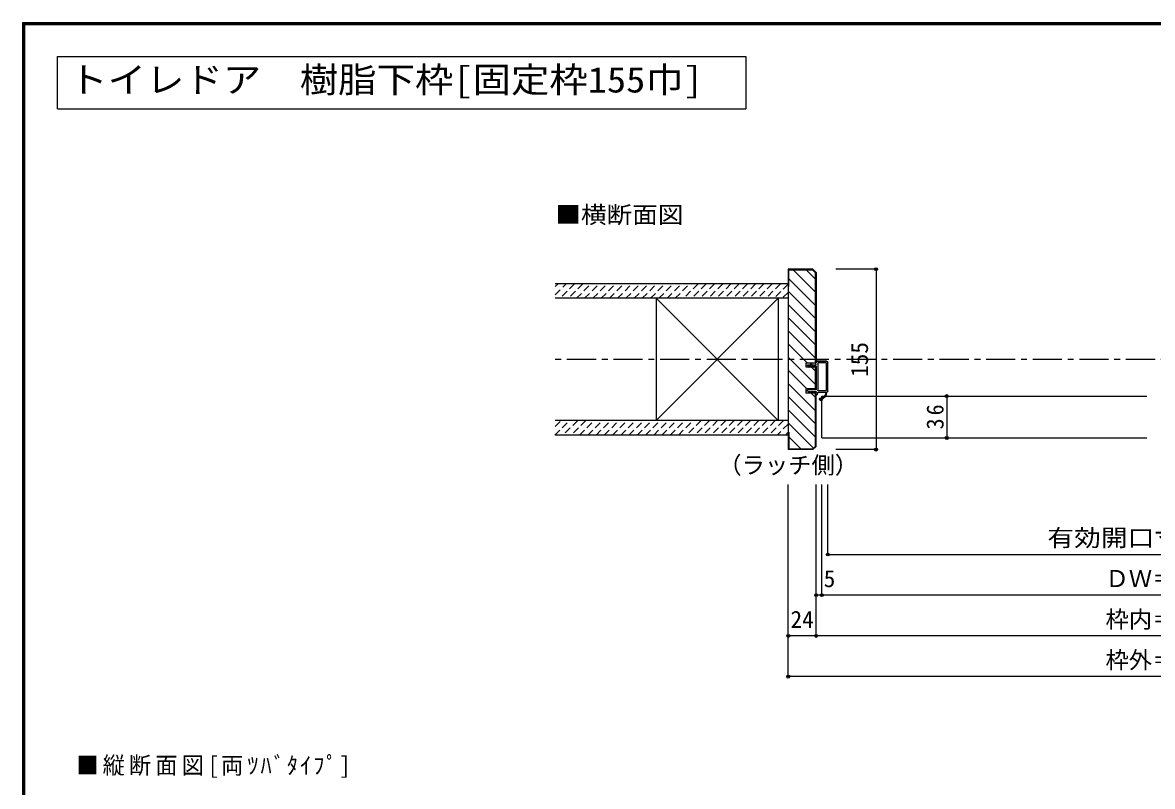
# Model space of a CAD drawing. Units: millimetres at full size, sheet at 1:5; details may follow other scales. Extents: x -973 to 977, y -718 to 696.
# Drawn here: x -973 to -3, y 40 to 696 of the extents above; entities that cross this region are included whole.
import ezdxf
from ezdxf.enums import TextEntityAlignment as Align

# ---------------------------------------------------------------- set-up
doc = ezdxf.new("R2010")
doc.units = ezdxf.units.MM
doc.header["$LTSCALE"] = 5
doc.header["$PDMODE"] = 32
doc.header["$PDSIZE"] = 2.5
doc.linetypes.add('CHAIN1', pattern=[8, 5, -1, 1, -1])
doc.linetypes.add('DASHED1', pattern=[1.8, 1.2, -0.6])
for name, color, linetype in [('0-0_補助線', 7, 'Continuous'), ('0-1_通り芯', 4, 'CHAIN1'), ('0-3_仕上', 7, 'Continuous'), ('0-4_枠', 3, 'Continuous'), ('0-6_扉', 6, 'Continuous'), ('0-A_文字', 3, 'Continuous'), ('0-B_寸法', 7, 'Continuous'), ('0-C_ﾊｯﾁ', 4, 'DASHED1'), ('F-1_通り芯', 6, 'Continuous')]:
    doc.layers.add(name, color=color, linetype=linetype)
doc.styles.add('ＭＳ ゴシック', font='')
doc.styles.get('ＭＳ ゴシック').set_extended_font_data('MS Gothic')

# ---------------------------------------------------------------- blocks, each defined once
blk = doc.blocks.new('2')
at = {"layer": '0-0_補助線'}
for p, q in [((-9.846, -9.622), (-9.846, 15.078)), ((-8.846, 16.078), (0.354, 16.078)), ((-8.846, 15.878), (0.637, 15.878)), ((-8.446, 14.378), (-8.446, -8.922)), ((-8.146, 14.678), (-1.546, 14.678)), ((-1.246, 14.378), (-1.246, -8.922)), ((0.154, 11.653), (2.154, 11.653)), ((0.154, 11.653), (0.154, -8.497)), ((2.154, 10.953), (2.154, 11.653)), ((3.154, 11.653), (2.512, 10.83)), ((3.154, 11.653), (6.154, 11.653)), ((4.154, 13.753), (4.154, 13.053)), ((5.154, 13.053), (4.512, 13.876)), ((7.154, 13.053), (5.154, 13.053)), ((6.154, 10.953), (6.154, 11.653)), ((7.558, 12.258), (6.516, 10.835)), ((-1.546, -9.222), (-8.146, -9.222)), ((0.154, -8.497), (2.154, -8.497)), ((2.154, -7.797), (2.154, -8.497)), ((3.154, -8.497), (2.512, -7.674)), ((3.154, -8.497), (6.154, -8.497)), ((6.154, -7.797), (6.154, -8.497)), ((7.558, -9.101), (6.516, -7.679)), ((-1.48, -10.622), (-8.846, -10.622)), ((-1.189, -10.85), (-0.732, -12.694)), ((0.354, -12.922), (-0.441, -12.922)), ((4.154, -9.897), (0.154, -9.897)), ((0.154, -9.897), (0.154, -10.622)), ((0.154, -10.622), (0.645, -12.548)), ((4.154, -10.597), (4.154, -9.897)), ((5.154, -9.897), (4.512, -10.72)), ((7.154, -9.897), (5.154, -9.897))]:
    blk.add_line(p, q, dxfattribs=at)
for points in [[(-9.646, 15.078), (-9.646, -9.622), (-9.846, -9.622)], [(4.154, 13.053), (0.154, 13.053), (0.649, 15.723)]]:
    blk.add_lwpolyline(points, dxfattribs=at)
for centre, radius, start, end in [((-8.846, 15.078), 1, 90, 180), ((-8.846, 15.078), 0.8, 90, 180), ((-8.146, 14.378), 0.3, 90, 180), ((-1.546, 14.378), 0.3, 0, 90), ((0.354, 15.778), 0.3, 349.49875, 90), ((2.354, 10.953), 0.2, 180, 322.03043), ((4.354, 13.753), 0.2, 37.96957, 180), ((6.354, 10.953), 0.2, 180, 323.78053), ((7.154, 12.553), 0.5, 323.78053, 90), ((-8.846, -9.622), 1, 180, 270), ((-8.146, -8.922), 0.3, 180, 270), ((-1.546, -8.922), 0.3, 270, 0), ((2.354, -7.797), 0.2, 37.96957, 180), ((6.354, -7.797), 0.2, 36.21947, 180), ((7.154, -9.397), 0.5, 270, 36.21947), ((-2.846, -10.72), 6, 179.06153, 259.29815), ((-2.846, -10.72), 5.3, 178.93757, 259.29815), ((-3.896, -16.272), 0.35, 259.29815, 79.29815), ((-1.48, -10.922), 0.3, 13.9282, 90), ((-0.441, -12.622), 0.3, 193.9282, 270), ((0.354, -12.622), 0.3, 270, 14.29438), ((4.354, -10.597), 0.2, 180, 322.03043)]:
    blk.add_arc(centre, radius, start, end, dxfattribs=at)
blk.add_point((-3.896, -16.622), dxfattribs=at)

msp = doc.modelspace()

# ---------------------------------------------------------------- linework, layer by layer
at = {"layer": '0-1_通り芯'}
msp.add_line((519.153, 406.5), (-515.847, 406.5), dxfattribs=at)
at = {"layer": '0-3_仕上', "color": 2}
for p, q in [((-315.847, 471.5), (-515.847, 471.5)), ((-315.847, 459), (-515.847, 459)), ((-315.847, 354), (-515.847, 354)), ((-315.847, 341.5), (-515.847, 341.5))]:
    msp.add_line(p, q, dxfattribs=at)
at = {"layer": '0-3_仕上'}
for p, q in [((-429.347, 354), (-324.347, 459)), ((-324.347, 354), (-429.347, 459))]:
    msp.add_line(p, q, dxfattribs=at)
at = {"layer": '0-3_仕上', "color": 3}
for p, q in [((-429.347, 459), (-429.347, 354)), ((-324.347, 459), (-324.347, 354))]:
    msp.add_line(p, q, dxfattribs=at)
at = {"layer": '0-4_枠'}
for p, q in [((-315.847, 484), (-315.847, 329)), ((-294.675, 484), (-315.847, 484)), ((-294.883, 483.5), (-292.347, 480.964)), ((-294.675, 484), (-291.847, 481.172)), ((-292.347, 403.5), (-292.347, 480.964)), ((-291.847, 481.172), (-291.847, 403.5)), ((-315.347, 469), (-315.847, 469)), ((-291.847, 399.8), (-300.347, 399.8)), ((-292.347, 381.2), (-292.347, 399.8)), ((-291.847, 381.2), (-291.847, 399.8)), ((-300.347, 377.5), (-300.347, 381.2)), ((-291.847, 381.2), (-300.347, 381.2)), ((-291.847, 377.5), (-300.347, 377.5)), ((-292.347, 332.036), (-292.347, 377.5)), ((-291.847, 331.828), (-291.847, 377.5)), ((-315.347, 344), (-315.847, 344)), ((-315.347, 344), (-315.347, 329.5)), ((-294.882, 329.5), (-292.347, 332.036)), ((-294.675, 329), (-291.847, 331.828)), ((-294.675, 329), (-315.847, 329)), ((-294.882, 329.5), (-315.347, 329.5))]:
    msp.add_line(p, q, dxfattribs=at)
for points in [[(-315.347, 469), (-315.347, 483.5), (-294.883, 483.5)], [(-300.347, 399.8), (-300.347, 403.5), (-291.847, 403.5)]]:
    msp.add_lwpolyline(points, dxfattribs=at)
at = {"layer": '0-6_扉'}
msp.add_line((-286.847, 339), (-7.847, 339), dxfattribs=at)
msp.add_lwpolyline([(-286.847, 339), (-286.847, 375), (-7.847, 375)], dxfattribs=at)
at = {"layer": '0-A_文字'}
for p in [(-352.333, 666.667), (-943.333, 621.667)]:
    msp.add_line(p, (-352.333, 621.667), dxfattribs=at)
msp.add_lwpolyline([(-943.333, 621.667), (-943.333, 666.667), (-352.333, 666.667)], dxfattribs=at)
at = {"layer": '0-B_寸法', "color": 4}
for p, q in [((-240.425, 484), (-274.947, 484)), ((-240.425, 484), (-240.425, 329)), ((-179.726, 375), (-179.726, 339)), ((-240.425, 329), (-274.947, 329)), ((-315.847, 134), (-315.847, 299)), ((-291.847, 169), (-291.847, 299)), ((-286.847, 204), (-286.847, 299)), ((-281.847, 239), (-281.847, 299)), ((-281.847, 239), (235.158, 239)), ((295.153, 204), (-291.847, 204)), ((319.153, 169), (-315.847, 169)), ((319.153, 134), (-315.847, 134))]:
    msp.add_line(p, q, dxfattribs=at)
at = {"layer": '0-B_寸法'}
for p in [(-240.425, 484), (-179.726, 375), (-179.726, 339), (-240.425, 329), (-281.847, 239), (-291.847, 204), (-286.847, 204), (-315.847, 169), (-291.847, 169), (-315.847, 134)]:
    msp.add_point(p, dxfattribs=at)
at = {"layer": '0-C_ﾊｯﾁ', "linetype": 'Continuous'}
for p, q in [((-315.347, 475.853), (-292.347, 452.853)), ((-311.68, 483.5), (-292.347, 464.166)), ((-300.367, 483.5), (-292.347, 475.48)), ((-315.847, 465.039), (-292.347, 441.539)), ((-315.847, 453.726), (-292.347, 430.225)), ((-315.847, 442.412), (-292.347, 418.912)), ((-315.847, 431.098), (-292.347, 407.598)), ((-315.847, 419.784), (-299.563, 403.5)), ((-315.847, 408.47), (-292.347, 384.97)), ((-295.863, 399.8), (-292.347, 396.284)), ((-315.847, 397.157), (-299.89, 381.2)), ((-315.847, 385.843), (-292.347, 362.343)), ((-315.847, 374.529), (-292.347, 351.029)), ((-296.19, 377.5), (-292.347, 373.657)), ((-315.847, 363.216), (-292.347, 339.716)), ((-315.847, 351.902), (-294.164, 330.219)), ((-315.347, 340.088), (-304.759, 329.5))]:
    msp.add_line(p, q, dxfattribs=at)
at = {"layer": '0-C_ﾊｯﾁ'}
for p, q in [((-515.847, 462.097), (-506.444, 471.5)), ((-515.847, 469.168), (-513.515, 471.5)), ((-499.373, 471.5), (-511.873, 459)), ((-492.302, 471.5), (-504.802, 459)), ((-497.731, 459), (-485.231, 471.5)), ((-490.66, 459), (-478.16, 471.5)), ((-483.589, 459), (-471.089, 471.5)), ((-476.518, 459), (-464.018, 471.5)), ((-469.447, 459), (-456.947, 471.5)), ((-462.376, 459), (-449.876, 471.5)), ((-455.305, 459), (-442.805, 471.5)), ((-448.233, 459), (-435.733, 471.5)), ((-441.162, 459), (-428.662, 471.5)), ((-434.091, 459), (-421.591, 471.5)), ((-427.02, 459), (-414.52, 471.5)), ((-419.949, 459), (-407.449, 471.5)), ((-412.878, 459), (-400.378, 471.5)), ((-393.307, 471.5), (-405.807, 459)), ((-386.236, 471.5), (-398.736, 459)), ((-379.165, 471.5), (-391.665, 459)), ((-372.094, 471.5), (-384.594, 459)), ((-365.023, 471.5), (-377.523, 459)), ((-357.952, 471.5), (-370.452, 459)), ((-350.881, 471.5), (-363.381, 459)), ((-343.81, 471.5), (-356.31, 459)), ((-336.739, 471.5), (-349.239, 459)), ((-329.667, 471.5), (-342.167, 459)), ((-322.596, 471.5), (-335.096, 459)), ((-315.847, 471.178), (-328.025, 459)), ((-315.847, 464.107), (-320.954, 459)), ((-516.236, 341.5), (-503.736, 354)), ((-515.847, 348.96), (-510.807, 354)), ((-496.665, 354), (-509.165, 341.5)), ((-489.594, 354), (-502.094, 341.5)), ((-495.023, 341.5), (-482.523, 354)), ((-487.952, 341.5), (-475.452, 354)), ((-480.881, 341.5), (-468.381, 354)), ((-473.81, 341.5), (-461.31, 354)), ((-466.739, 341.5), (-454.239, 354)), ((-459.667, 341.5), (-447.167, 354)), ((-452.596, 341.5), (-440.096, 354)), ((-445.525, 341.5), (-433.025, 354)), ((-438.454, 341.5), (-425.954, 354)), ((-431.383, 341.5), (-418.883, 354)), ((-424.312, 341.5), (-411.812, 354)), ((-417.241, 341.5), (-404.741, 354)), ((-410.17, 341.5), (-397.67, 354)), ((-390.599, 354), (-403.099, 341.5)), ((-383.528, 354), (-396.028, 341.5)), ((-376.457, 354), (-388.957, 341.5)), ((-369.386, 354), (-381.886, 341.5)), ((-362.315, 354), (-374.815, 341.5)), ((-355.244, 354), (-367.744, 341.5)), ((-348.172, 354), (-360.672, 341.5)), ((-341.101, 354), (-353.601, 341.5)), ((-334.03, 354), (-346.53, 341.5)), ((-326.959, 354), (-339.459, 341.5)), ((-319.888, 354), (-332.388, 341.5)), ((-315.847, 350.97), (-325.317, 341.5)), ((-315.847, 343.899), (-318.246, 341.5))]:
    msp.add_line(p, q, dxfattribs=at)
at = {"layer": 'F-1_通り芯'}
for p, q in [((-973.347, 695.833), (-973.347, -700.833)), ((-973.347, 695.833), (976.653, 695.833)), ((-973.347, 695), (976.653, 695)), ((-973.347, 694.167), (976.653, 694.167)), ((-972.514, 695.833), (-972.514, -700.833)), ((-971.68, 695.833), (-971.68, -700.833))]:
    msp.add_line(p, q, dxfattribs=at)

# ---------------------------------------------------------------- block references
at = {"layer": '0-0_補助線', "xscale": -1}
msp.add_blockref('2', (-291.693, 388.922), dxfattribs=at)

# ---------------------------------------------------------------- texts
at = {"layer": '0-A_文字', "style": 'ＭＳ ゴシック', "width": 1.1}
msp.add_text('トイレドア\u3000樹脂下枠[固定枠155巾]', height=21.99, dxfattribs=at).set_placement((-933.333, 629.167), align=Align.BOTTOM_LEFT)
at = {"layer": '0-A_文字', "color": 7, "style": 'ＭＳ ゴシック', "width": 1.1}
msp.add_text('■横断面図', height=14.66, dxfattribs=at).set_placement((-515.847, 519.024), align=Align.BOTTOM_LEFT)
at = {"layer": '0-A_文字', "color": 7, "style": 'ＭＳ ゴシック'}
msp.add_text('（ラッチ側）', height=14.66, dxfattribs=at).set_placement((-375.847, 304), align=Align.BOTTOM_LEFT)
at = {"layer": '0-A_文字', "color": 7, "insert": (-927.194, 47.089), "char_height": 14.66, "attachment_point": 7, "style": 'ＭＳ ゴシック'}
msp.add_mtext('\\T1.19;\\W0.95;■縦断面図[両ﾂﾊﾞﾀｲﾌﾟ]', dxfattribs=at)
at = {"layer": '0-B_寸法', "style": 'ＭＳ ゴシック'}
msp.add_text('155', height=14.66, rotation=90, dxfattribs=at).set_placement((-242.925, 391.5), align=Align.BOTTOM_LEFT)
at = {"layer": '0-B_寸法', "style": 'ＭＳ ゴシック', "width": 1.15}
msp.add_text('有効開口寸法＝536', height=14.66, dxfattribs=at).set_placement((-93.347, 241.5), align=Align.BOTTOM_LEFT)
at = {"layer": '0-B_寸法', "style": 'ＭＳ ゴシック'}
for s, p in [('5', (-285.361, 206.5)), ('ＤＷ＝599', (-43.347, 206.5)), ('24', (-313.847, 171.5)), ('枠内＝606', (-43.347, 171.5)), ('枠外＝654', (-43.347, 136.5))]:
    msp.add_text(s, height=14.66, dxfattribs=at).set_placement(p, align=Align.BOTTOM_LEFT)
at = {"layer": '0-B_寸法', "insert": (-182.226, 346.375), "char_height": 14.66, "attachment_point": 7, "rotation": 90, "style": 'ＭＳ ゴシック'}
msp.add_mtext('\\T1.27;\\W0.95;36', dxfattribs=at)

doc.saveas('drawing.dxf')
